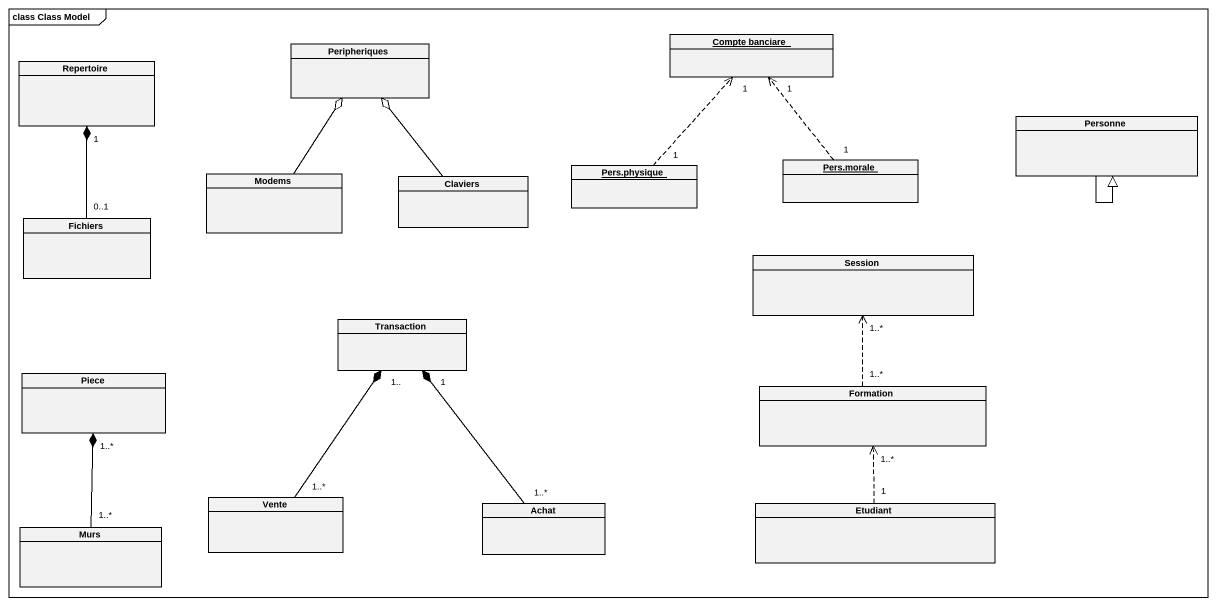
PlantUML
@startuml
mainframe class Class Model
hide circle
hide empty members
class Repertoire
class Peripheriques
object "Compte banciare" as Compte_banciare
class Personne
class Modems
class Claviers
object "Pers.physique" as Pers_physique
object "Pers.morale" as Pers_morale
class Fichiers
class Session
class Transaction
class Piece
class Formation
class Vente
class Murs
class Achat
class Etudiant
Personne --|> Personne
Modems -up-o Peripheriques
Claviers -up-o Peripheriques
Pers_physique "1" .up.> "1" Compte_banciare
Pers_morale "1" .up.> "1" Compte_banciare
Fichiers "0..1" -up-* "1" Repertoire
Formation "1..*" .up.> "1..*" Session
Vente "1..*" -up-* "1.." Transaction
Murs "1..*" -up-* "1..*" Piece
Achat "1..*" -up-* "1" Transaction
Etudiant "1" .up.> "1..*" Formation
@enduml
